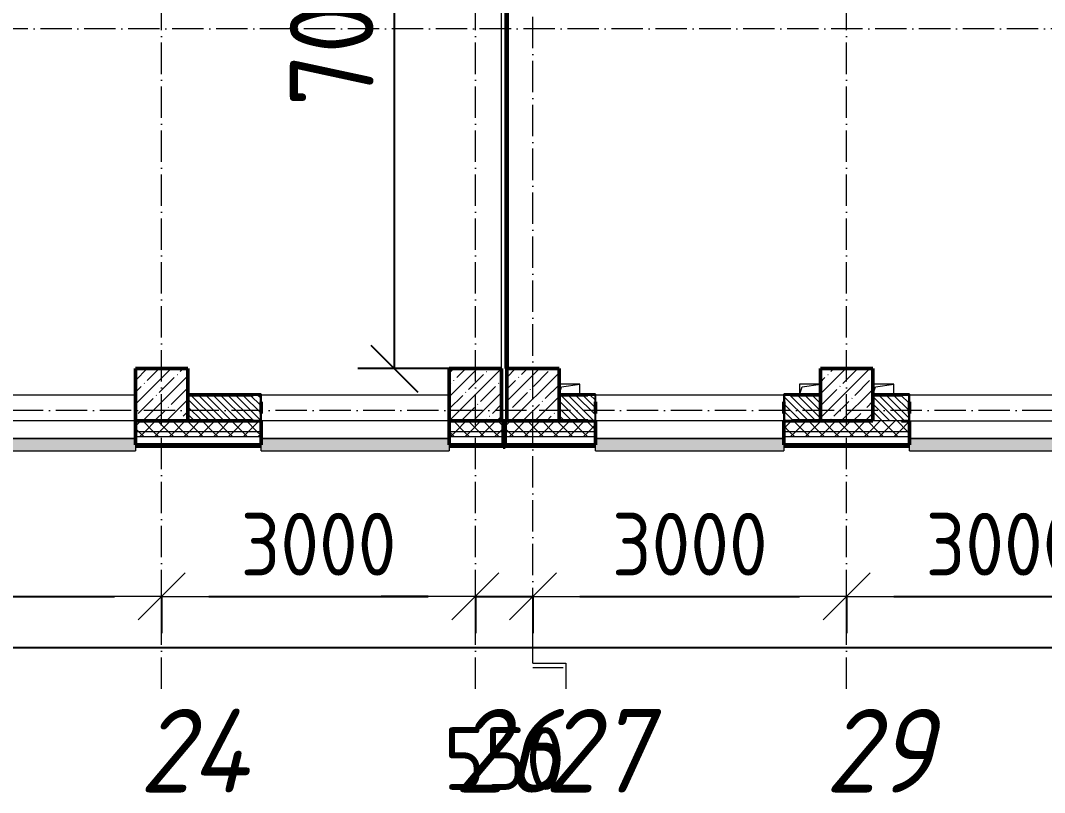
# Model space of a CAD drawing. Header units: millimetres. Extents: x 2294 to 908349, y -83289 to 219220.
# Drawn here: x 41263 to 51055, y 551 to 7936 of the extents above; entities that cross this region are included whole.
import ezdxf

# ---------------------------------------------------------------- set-up
doc = ezdxf.new("R2010")
doc.units = ezdxf.units.MM
doc.linetypes.add('50_200_ШТРИХ_1Т_ш5_п1_п1_', pattern=[700, 500, -100, 0, -100])
for name, color, linetype, lineweight in [('A-____-____-DIMS', 7, 'Continuous', 9), ('A-FLOR-____-OTLN', 7, 'Continuous', 9), ('A-GENM-____-MCUT', 7, 'Continuous', 25), ('A-GENM-____-OTLN', 7, 'Continuous', 9), ('A-GENM-____-OTLN-1', 7, 'Continuous', 25), ('A-GLAZ-____-OTLN', 7, 'Continuous', 9), ('A-WALL-____-MCUT-2', 7, 'Continuous', 50), ('A-WALL-____-MCUT-3', 7, 'Continuous', 9), ('A-WALL-____-OTLN', 7, 'Continuous', 9), ('A-WALL-____-PATT-1', 7, 'Continuous', 9), ('A-WALL-FNSH-MCUT-1', 7, 'Continuous', 9), ('S-COLS-____-MCUT', 7, 'Continuous', 50), ('S-COLS-____-OTLN', 7, 'Continuous', 9), ('S-GRID-____-IDEN', 7, 'Continuous', 9), ('S-GRID-____-OTLN', 7, 'Continuous', 9), ('S-GRID-____-OTLN-1', 7, '50_200_ШТРИХ_1Т_ш5_п1_п1_', 9)]:
    doc.layers.add(name, color=color, linetype=linetype, lineweight=lineweight)
doc.layers.add('A-GLAZ-____-OTLN-1', color=7, linetype='Continuous', lineweight=9, true_color=0xc0c0c0)
doc.styles.add('ISOCPEUR_I', font='isocpeui.ttf', dxfattribs={"width": 0.9, "height": 2.5})
doc.styles.add('СПДС', font='isocpeur.ttf', dxfattribs={"width": 0.9})
doc.dimstyles.new('Размера А3', dxfattribs={"dimtxt": 800, "dimasz": 450, "dimexe": 350, "dimexo": 100, "dimgap": 200, "dimtad": 1, "dimdec": 0, "dimrnd": 10, "dimzin": 0, "dimdsep": 46, "dimtxsty": 'СПДС', "dimblk": 'ARROWHEAD_6', "dimcen": 1, "dimclrd": 5, "dimclre": 5, "dimclrt": 5, "dimazin": 0, "dimtfac": 1, "dimtdec": 0, "dimtmove": 2, "dimatfit": 3, "dimfxl": 1, "dimtolj": 1, "dimtzin": 0, "dimarcsym": 0})
pattern_1 = [(45, (7562.79, 6025.28), (-70.71068, 70.71068), []), (135, (7562.79, 6025.28), (-70.71068, -70.71068), [])]
pattern_2 = [(135, (7562.787, 6025.276), (-35.35534, -35.35534), [])]
pattern_3 = [(45, (7562.79, 6025.28), (-85.53659, 85.53659), []), (45, (7619.81, 6025.28), (-85.53659, 85.53659), [])]

# ---------------------------------------------------------------- blocks, each defined once
blk = doc.blocks.new('BSC_Колонна _Прямоугольная - 500х500-V66-АР1_План отверстий 2 этажа в осях 1-64_А-ГГ')
at = {"layer": 'S-COLS-____-OTLN'}
h = blk.add_hatch(dxfattribs=at)
h.set_pattern_fill('FP_95', color=256, style=0, pattern_type=2)
h.set_pattern_definition([(45, (-41600, 1668.96), (-114.04925, 114.04925), []), (45, (-41485.95, 1668.96), (-114.04925, 114.04925), [201.613, -40.323, 3.353, -36.97])])
h.paths.add_polyline_path([(-250, -250), (250, -250), (250, 250), (-250, 250), (-250, -175.1)], flags=0)
at = {"layer": 'S-COLS-____-MCUT'}
for p, q in [((250, 250), (-250, 250)), ((-250, 250), (-250, -250)), ((250, -250), (250, 250)), ((-250, -250), (250, -250))]:
    blk.add_line(p, q, dxfattribs=at)
blk = doc.blocks.new('BSC_Колонна _Прямоугольная - 500х500-V67-АР1_План отверстий 2 этажа в осях 1-64_А-ГГ')
at = {"layer": 'S-COLS-____-OTLN'}
h = blk.add_hatch(dxfattribs=at)
h.set_pattern_fill('FP_96', color=256, style=0, pattern_type=2)
h.set_pattern_definition([(45, (-38050, 1668.96), (-114.04925, 114.04925), []), (45, (-37935.95, 1668.96), (-114.04925, 114.04925), [201.613, -40.323, 3.353, -36.97])])
h.paths.add_polyline_path([(-250, -250), (250, -250), (250, 250), (-250, 250)], flags=0)
at = {"layer": 'S-COLS-____-MCUT'}
for p, q in [((250, 250), (-250, 250)), ((-250, 250), (-250, -250)), ((250, -250), (250, 250)), ((-250, -250), (250, -250))]:
    blk.add_line(p, q, dxfattribs=at)
blk = doc.blocks.new('BSC_Колонна _Прямоугольная - 500х500-V87-АР1_План отверстий 2 этажа в осях 1-64_А-ГГ')
at = {"layer": 'S-COLS-____-OTLN'}
h = blk.add_hatch(dxfattribs=at)
h.set_pattern_fill('FP_116', color=256, style=0, pattern_type=2)
h.set_pattern_definition([(45, (-38600, 1668.96), (-114.04925, 114.04925), []), (45, (-38485.95, 1668.96), (-114.04925, 114.04925), [201.613, -40.323, 3.353, -36.97])])
h.paths.add_polyline_path([(-250, -250), (250, -250), (250, 250), (-250, 250)], flags=0)
at = {"layer": 'S-COLS-____-MCUT'}
for p, q in [((250, 250), (-250, 250)), ((-250, 250), (-250, -250)), ((250, -250), (250, 250)), ((-250, -250), (250, -250))]:
    blk.add_line(p, q, dxfattribs=at)
blk = doc.blocks.new('BSC_Колонна _Прямоугольная - 500х500-V94-АР1_План отверстий 2 этажа в осях 1-64_А-ГГ')
at = {"layer": 'S-COLS-____-OTLN'}
h = blk.add_hatch(dxfattribs=at)
h.set_pattern_fill('FP_123', color=256, style=0, pattern_type=2)
h.set_pattern_definition([(45, (-35050, 1668.96), (-114.04925, 114.04925), []), (45, (-34935.95, 1668.96), (-114.04925, 114.04925), [201.613, -40.323, 3.353, -36.97])])
h.paths.add_polyline_path([(-250, -250), (250, -250), (250, 250), (-250, 250)], flags=0)
at = {"layer": 'S-COLS-____-MCUT'}
for p, q in [((250, 250), (-250, 250)), ((-250, 250), (-250, -250)), ((250, -250), (250, 250)), ((-250, -250), (250, -250))]:
    blk.add_line(p, q, dxfattribs=at)
blk = doc.blocks.new('Фахверк_СКБ_Уголок - 250_2700-27497298-АР1_План отверстий 2 этажа в осях 1-64_А-ГГ')
at = {"layer": 'A-GENM-____-MCUT'}
for p, q in [((200, 181), (125, 181)), ((125, 181), (125, 106)), ((125, 106), (131, 106)), ((131, 106), (131, 175)), ((131, 175), (200, 175)), ((200, 175), (200, 181)), ((131, -6), (125, -6)), ((125, -6), (125, -81)), ((125, -81), (200, -81)), ((131, -75), (131, -6)), ((200, -75), (131, -75)), ((200, -81), (200, -75))]:
    blk.add_line(p, q, dxfattribs=at)
blk = doc.blocks.new('AR_Отверстие прямоугольное _в плите_ - AR_Отверстие прямоугольное _в плите_-30510712-АР1_План отверстий 2 этажа в осях 1-64_А-ГГ')
at = {"layer": 'A-GENM-____-OTLN'}
for p, q in [((100, 50), (-100, 50)), ((-100, -50), (-75, 25)), ((-75, 25), (100, 50)), ((100, -50), (100, 50))]:
    blk.add_line(p, q, dxfattribs=at)
blk = doc.blocks.new('AR_Отверстие прямоугольное _в плите_ - AR_Отверстие прямоугольное _в плите_-V161-АР1_План отверстий 2 этажа в осях 1-64_А-ГГ')
at = {"layer": 'A-GENM-____-OTLN'}
for p, q in [((100, 50), (-100, 50)), ((-100, 50), (-100, -50)), ((-100, -50), (-75, 25)), ((-75, 25), (100, 50))]:
    blk.add_line(p, q, dxfattribs=at)
blk = doc.blocks.new('Отлив_СКБ - Отлив витража_120_НВФ-V194-АР1_План отверстий 2 этажа в осях 1-64_А-ГГ')
at = {"layer": 'A-GLAZ-____-OTLN-1'}
for points in [[(1800, -2), (1800, 0), (0, 0), (0, -2), (1544.5, -2)], [(1544.5, -120), (1800, -120), (1800, -2), (0, -2), (0, -120)]]:
    blk.add_hatch(color=256, dxfattribs=at).paths.add_polyline_path(points, flags=0)
at = {"layer": 'A-GLAZ-____-OTLN'}
for p, q in [((0, 0), (1800, 0)), ((1800, -2), (0, -2)), ((0, -120), (0, -83)), ((1800, -83), (1800, -120)), ((0, -120), (1800, -120))]:
    blk.add_line(p, q, dxfattribs=at)
blk = doc.blocks.new('Отлив_СКБ - Отлив витража_120_НВФ-31885687-АР1_План отверстий 2 этажа в осях 1-64_А-ГГ')
at = {"layer": 'A-GLAZ-____-OTLN-1'}
for points in [[(0, -2), (1800, -2), (1800, 0), (0, 0)], [(1484.9, -120), (1800, -120), (1800, -2), (0, -2), (0, -120)]]:
    blk.add_hatch(color=256, dxfattribs=at).paths.add_polyline_path(points, flags=0)
at = {"layer": 'A-GLAZ-____-OTLN'}
for p, q in [((0, 0), (1800, 0)), ((1800, -2), (0, -2)), ((0, -120), (0, -83)), ((1800, -63), (1800, -120)), ((0, -120), (1800, -120))]:
    blk.add_line(p, q, dxfattribs=at)
blk = doc.blocks.new('Стены 7 - Стены 4-31196221-АР1_План отверстий 2 этажа в осях 1-64_А-ГГ')
at = {"layer": 'A-WALL-____-MCUT-2'}
for p, q in [((-1798.5, 41030.2), (-1798.5, 41010.2)), ((-1548.5, 41030.2), (-1798.5, 41030.2)), ((-1798.5, 41010.2), (-1548.5, 41010.2)), ((-1548.5, 41010.2), (-1548.5, 41030.2))]:
    blk.add_line(p, q, dxfattribs=at)
blk = doc.blocks.new('2floor')
at = {"layer": 'A-WALL-____-PATT-1'}
h = blk.add_hatch(dxfattribs=at)
h.set_pattern_fill('FP_6', color=256, style=0, pattern_type=2)
h.set_pattern_definition(pattern_2)
h.paths.add_polyline_path([(43487.8, 4106.3), (43556.8, 4106.3), (43556.8, 4175.3), (43562.8, 4175.3), (43562.8, 4287.3), (43556.8, 4287.3), (43556.8, 4356.3), (42862.8, 4356.3), (42862.8, 4106.3), (42898.4, 4106.3)], flags=0)
h = blk.add_hatch(dxfattribs=at)
h.set_pattern_fill('FP_6', color=256, style=0, pattern_type=2)
h.set_pattern_definition(pattern_2)
h.paths.add_polyline_path([(48637.8, 4106.3), (48912.8, 4106.3), (48912.8, 4356.3), (48568.8, 4356.3), (48568.8, 4287.3), (48562.8, 4287.3), (48562.8, 4175.3), (48568.8, 4175.3), (48568.8, 4106.3)], flags=0)
h.paths.add_polyline_path([(46687.8, 4106.3), (46756.8, 4106.3), (46756.8, 4175.3), (46762.8, 4175.3), (46762.8, 4287.3), (46756.8, 4287.3), (46756.8, 4356.3), (46412.8, 4356.3), (46412.8, 4106.3), (46433.3, 4106.3)], flags=0)
h = blk.add_hatch(dxfattribs=at)
h.set_pattern_fill('FP_6', color=256, style=0, pattern_type=2)
h.set_pattern_definition(pattern_2)
h.paths.add_polyline_path([(51912.8, 4106.3), (51912.8, 4356.3), (51568.8, 4356.3), (51568.8, 4287.3), (51562.8, 4287.3), (51562.8, 4175.3), (51568.8, 4175.3), (51568.8, 4106.3), (51735.7, 4106.3)], flags=0)
h.paths.add_polyline_path([(49756.8, 4106.3), (49756.8, 4175.3), (49762.8, 4175.3), (49762.8, 4287.3), (49756.8, 4287.3), (49756.8, 4356.3), (49412.8, 4356.3), (49412.8, 4106.3), (49687.8, 4106.3)], flags=0)
h = blk.add_hatch(dxfattribs=at)
h.set_pattern_fill('FP_1', color=256, style=0, pattern_type=2)
h.set_pattern_definition(pattern_1)
h.paths.add_polyline_path([(108812.8, 4006.3), (108812.8, 4106.3), (99787.8, 4106.3), (99787.8, 4100.3), (99712.8, 4100.3), (99712.8, 4006.3), (108312.8, 4006.3)], flags=0)
h.paths.add_polyline_path([(97912.8, 4006.3), (97912.8, 4100.3), (97837.8, 4100.3), (97837.8, 4106.3), (89962.8, 4106.3), (89962.8, 4006.3), (97689.8, 4006.3)], flags=0)
h.paths.add_polyline_path([(88462.8, 4006.3), (88962.8, 4006.3), (88962.8, 4106.3), (87837.8, 4106.3), (87837.8, 4100.3), (87762.8, 4100.3), (87762.8, 4006.3), (87837.8, 4006.3)], flags=0)
h.paths.add_polyline_path([(78562.8, 4006.3), (79962.8, 4006.3), (79962.8, 4106.3), (78637.8, 4106.3), (78637.8, 4100.3), (78562.8, 4100.3)], flags=0)
h.paths.add_polyline_path([(76412.8, 4006.3), (76762.8, 4006.3), (76762.8, 4100.3), (76687.8, 4100.3), (76687.8, 4106.3), (75637.8, 4106.3), (75637.8, 4100.3), (75562.8, 4100.3), (75562.8, 4006.3), (75912.8, 4006.3)], flags=0)
h.paths.add_polyline_path([(73762.5, 4006.3), (73762.5, 4100.3), (73687.8, 4100.3), (73687.8, 4106.3), (72637.8, 4106.3), (72637.8, 4100.3), (72562.8, 4100.3), (72562.8, 4006.3), (72945.3, 4006.3)], flags=0)
h.paths.add_polyline_path([(70762.8, 4006.3), (70762.8, 4100.3), (70687.8, 4100.3), (70687.8, 4106.3), (69637.8, 4106.3), (69637.8, 4100.3), (69562.8, 4100.3), (69562.8, 4006.3), (70294.1, 4006.3)], flags=0)
h.paths.add_polyline_path([(66912.8, 4006.3), (67762.8, 4006.3), (67762.8, 4100.3), (67687.8, 4100.3), (67687.8, 4106.3), (66637.8, 4106.3), (66637.8, 4100.3), (66562.8, 4100.3), (66562.8, 4006.3), (66759.2, 4006.3)], flags=0)
h.paths.add_polyline_path([(61456.8, 4006.3), (61762.8, 4006.3), (61762.8, 4100.3), (61687.8, 4100.3), (61687.8, 4106.3), (60637.8, 4106.3), (60637.8, 4100.3), (60562.8, 4100.3), (60562.8, 4006.3), (61412.8, 4006.3)], flags=0)
h.paths.add_polyline_path([(57562.8, 4006.3), (58762.8, 4006.3), (58762.8, 4100.3), (58687.8, 4100.3), (58687.8, 4106.3), (57637.8, 4106.3), (57637.8, 4100.3), (57562.8, 4100.3)], flags=0)
h.paths.add_polyline_path([(55270.6, 4006.3), (55762.8, 4006.3), (55762.8, 4100.3), (55687.8, 4100.3), (55687.8, 4106.3), (54637.8, 4106.3), (54637.8, 4100.3), (54562.8, 4100.3), (54562.8, 4006.3), (54637.8, 4006.3)], flags=0)
h.paths.add_polyline_path([(52619.4, 4006.3), (52762.8, 4006.3), (52762.8, 4100.3), (52687.8, 4100.3), (52687.8, 4106.3), (51637.8, 4106.3), (51637.8, 4100.3), (51562.8, 4100.3), (51562.8, 4006.3), (52412.8, 4006.3)], flags=0)
h.paths.add_polyline_path([(49762.8, 4006.3), (49762.8, 4100.3), (49687.8, 4100.3), (49687.8, 4106.3), (48637.8, 4106.3), (48637.8, 4100.3), (48562.8, 4100.3), (48562.8, 4006.3), (49687.8, 4006.3)], flags=0)
h.paths.add_polyline_path([(46762.8, 4006.3), (46762.8, 4100.3), (46687.8, 4101), (46687.8, 4106.3), (45362.8, 4106.3), (45362.8, 4006.3), (46756.8, 4006.3)], flags=0)
h.paths.add_polyline_path([(42362.8, 4006.3), (43562.8, 4006.3), (43562.8, 4100.3), (43487.8, 4100.3), (43487.8, 4106.3), (42362.8, 4106.3)], flags=0)
h.paths.add_polyline_path([(40556.8, 4006.3), (40562.8, 4006.3), (40562.8, 4100.3), (40487.8, 4100.3), (40487.8, 4106.3), (39437.8, 4106.3), (39437.8, 4100.3), (39362.8, 4100.3), (39363.5, 4006.3), (40487.8, 4006.3)], flags=0)
h.paths.add_polyline_path([(37487.8, 4006.3), (37562.8, 4006.3), (37562.8, 4100.3), (37487.8, 4100.3), (37487.8, 4106.3), (36362.8, 4106.3), (36362.8, 4006.3), (36862.8, 4006.3)], flags=0)
h.paths.add_polyline_path([(33862.8, 4006.3), (34562.8, 4006.3), (34562.8, 4100.3), (34487.8, 4100.3), (34487.8, 4106.3), (33362.8, 4106.3), (33362.8, 4006.3)], flags=0)
h.paths.add_polyline_path([(31562.8, 4006.3), (31562.8, 4100.3), (31487.8, 4100.3), (31487.8, 4106.3), (30437.8, 4106.3), (30437.8, 4100.3), (30362.8, 4100.3), (30362.8, 4006.3), (30526.1, 4006.3)], flags=0)
h.paths.add_polyline_path([(28487.8, 4006.3), (28562.8, 4006.3), (28562.8, 4100.3), (28487.8, 4100.3), (28487.8, 4106.3), (27362.8, 4106.3), (27362.8, 4006.3), (27874.9, 4006.3)], flags=0)
h.paths.add_polyline_path([(24362.8, 4006.3), (25562.8, 4006.3), (25562.8, 4100.3), (25487.8, 4100.3), (25487.8, 4106.3), (24362.8, 4106.3)], flags=0)
h.paths.add_polyline_path([(22562.8, 4006.3), (22562.8, 4100.3), (22487.8, 4100.3), (22487.8, 4106.3), (21437.8, 4106.3), (21437.8, 4100.3), (21362.8, 4100.3), (21362.8, 4006.3), (22462.8, 4006.3)], flags=0)
h.paths.add_polyline_path([(20362.8, 4006.3), (20362.8, 4100.3), (20287.8, 4100.3), (20287.8, 4106.3), (15037.8, 4106.3), (15037.8, 4100.3), (14962.8, 4100.3), (14962.8, 4006.3), (19921.3, 4006.3)], flags=0)
h.paths.add_polyline_path([(12862.8, 4006.3), (13962.8, 4006.3), (13962.8, 4100.3), (13887.8, 4100.3), (13887.8, 4106.3), (5112.8, 4106.3), (5112.8, 4006.3), (12851.5, 4006.3)], flags=0)
h = blk.add_hatch(dxfattribs=at)
h.set_pattern_fill('FP_1', color=256, style=0, pattern_type=2)
h.set_pattern_definition(pattern_1)
h.paths.add_polyline_path([(108812.8, 3956.3), (108912.8, 3956.3), (108912.8, 4006.3), (99712.8, 4006.3), (99712.8, 3956.3), (108294.6, 3956.3)], flags=0)
h.paths.add_polyline_path([(96806, 3956.3), (97912.8, 3956.3), (97912.8, 4006.3), (89962.8, 4006.3), (89962.8, 3956.3), (95922.3, 3956.3)], flags=0)
h.paths.add_polyline_path([(87762.8, 3956.3), (88962.8, 3956.3), (88962.8, 4006.3), (87762.8, 4006.3)], flags=0)
h.paths.add_polyline_path([(79962.8, 3956.3), (79962.8, 4006.3), (78562.8, 4006.3), (78562.8, 3956.3), (79131.4, 3956.3)], flags=0)
h.paths.add_polyline_path([(76762.8, 3956.3), (76762.8, 4006.3), (75562.8, 4006.3), (75562.8, 3956.3), (76480.2, 3956.3)], flags=0)
h.paths.add_polyline_path([(72945.3, 3956.3), (73762.5, 3956.3), (73762.5, 4006.3), (72562.8, 4006.3), (72562.8, 3956.3)], flags=0)
h.paths.add_polyline_path([(70762.8, 3956.3), (70762.8, 4006.3), (69562.8, 4006.3), (69562.8, 3956.3), (70294.1, 3956.3)], flags=0)
h.paths.add_polyline_path([(67642.9, 3956.3), (67762.8, 3956.3), (67762.8, 4006.3), (66562.8, 4006.3), (66562.8, 3956.3), (66759.2, 3956.3)], flags=0)
h.paths.add_polyline_path([(61762.8, 3956.3), (61762.8, 4006.3), (60562.8, 4006.3), (60562.8, 3956.3), (61456.8, 3956.3)], flags=0)
h.paths.add_polyline_path([(58762.8, 3956.3), (58762.8, 4006.3), (57562.8, 4006.3), (57562.8, 3956.3), (57921.8, 3956.3)], flags=0)
h.paths.add_polyline_path([(54562.8, 3956.3), (55762.8, 3956.3), (55762.8, 4006.3), (54562.8, 4006.3)], flags=0)
h.paths.add_polyline_path([(52619.4, 3956.3), (52762.8, 3956.3), (52762.8, 4006.3), (51562.8, 4006.3), (51562.8, 3956.3), (51735.7, 3956.3)], flags=0)
h.paths.add_polyline_path([(49762.8, 3956.3), (49762.8, 4006.3), (48562.8, 4006.3), (48562.8, 3956.3), (49084.5, 3956.3)], flags=0)
h.paths.add_polyline_path([(46433.3, 3956.3), (46762.8, 3956.3), (46762.8, 4006.3), (45362.8, 4006.3), (45362.8, 3956.3), (45549.6, 3956.3)], flags=0)
h.paths.add_polyline_path([(43562.8, 3956.3), (43562.8, 4006.3), (42362.8, 4006.3), (42362.8, 3956.3), (42898.4, 3956.3)], flags=0)
h.paths.add_polyline_path([(40562.8, 3956.3), (40562.8, 4006.3), (39362.8, 4006.3), (39363.5, 3956.3)], flags=0)
h.paths.add_polyline_path([(37562.8, 3956.3), (37562.8, 4006.3), (36362.8, 4006.3), (36362.8, 3956.3)], flags=0)
h.paths.add_polyline_path([(33362.8, 3956.3), (34562.8, 3956.3), (34562.8, 4006.3), (33362.8, 4006.3)], flags=0)
h.paths.add_polyline_path([(31562.8, 3956.3), (31562.8, 4006.3), (30362.8, 4006.3), (30362.8, 3956.3), (30526.1, 3956.3)], flags=0)
h.paths.add_polyline_path([(28562.8, 3956.3), (28562.8, 4006.3), (27362.8, 4006.3), (27362.8, 3956.3), (27874.9, 3956.3)], flags=0)
h.paths.add_polyline_path([(25562.8, 3956.3), (25562.8, 4006.3), (24362.8, 4006.3), (24362.8, 3956.3), (25223.7, 3956.3)], flags=0)
h.paths.add_polyline_path([(22562.8, 3956.3), (22562.8, 4006.3), (21362.8, 4006.3), (21362.8, 3956.3), (21688.8, 3956.3)], flags=0)
h.paths.add_polyline_path([(20362.8, 3956.3), (20362.8, 4006.3), (14962.8, 4006.3), (14962.8, 3956.3), (19921.3, 3956.3)], flags=0)
h.paths.add_polyline_path([(13962.8, 3956.3), (13962.8, 4006.3), (5012.8, 4006.3), (5012.8, 3956.3), (12851.5, 3956.3)], flags=0)
h = blk.add_hatch(dxfattribs=at)
h.set_pattern_fill('FP_3', color=256, style=0, pattern_type=2)
h.set_pattern_definition(pattern_3)
h.paths.add_polyline_path([(45363.8, 3856.3), (45877.8, 3856.3), (45877.8, 3876.3), (45363.8, 3876.3)], flags=0)
h.paths.add_polyline_path([(42898.4, 3856.3), (43562.8, 3856.3), (43562.8, 3876.3), (42362.8, 3876.3), (42362.8, 3856.3)], flags=0)
h.paths.add_polyline_path([(40562.8, 3856.3), (40562.8, 3876.3), (39363.8, 3876.3), (39363.8, 3856.3)], flags=0)
h.paths.add_polyline_path([(37562.8, 3856.3), (37562.8, 3876.3), (36362.8, 3876.3), (36362.8, 3856.3)], flags=0)
h.paths.add_polyline_path([(34061.1, 3856.3), (34562.8, 3856.3), (34562.8, 3876.3), (33363.8, 3876.3), (33363.8, 3856.3)], flags=0)
h.paths.add_polyline_path([(31562.8, 3856.3), (31562.8, 3876.3), (30362.8, 3876.3), (30362.8, 3856.3), (30526.1, 3856.3)], flags=0)
h.paths.add_polyline_path([(27874.9, 3856.3), (28562.8, 3856.3), (28562.8, 3876.3), (27362.8, 3876.3), (27362.8, 3856.3)], flags=0)
h.paths.add_polyline_path([(25223.7, 3856.3), (25562.8, 3856.3), (25562.8, 3876.3), (24362.8, 3876.3), (24362.8, 3856.3)], flags=0)
h.paths.add_polyline_path([(21688.8, 3856.3), (22562.8, 3856.3), (22562.8, 3876.3), (21362.8, 3876.3), (21362.8, 3856.3)], flags=0)
h.paths.add_polyline_path([(19921.3, 3856.3), (20362.8, 3856.3), (20362.8, 3876.3), (14962.8, 3876.3), (14962.8, 3856.3), (18153.9, 3856.3)], flags=0)
h.paths.add_polyline_path([(12851.5, 3856.3), (13962.8, 3856.3), (13962.8, 3876.3), (4882.8, 3876.3), (4882.8, 3856.3), (11084, 3856.3)], flags=0)
h = blk.add_hatch(dxfattribs=at)
h.set_pattern_fill('FP_3', color=256, style=0, pattern_type=2)
h.set_pattern_definition(pattern_3)
h.paths.add_polyline_path([(79131.4, 3856.3), (79427.8, 3856.3), (79427.8, 3876.3), (78563.8, 3876.3), (78563.8, 3856.3)], flags=0)
h.paths.add_polyline_path([(76480.2, 3856.3), (76762.8, 3856.3), (76762.8, 3876.3), (75562.8, 3876.3), (75562.8, 3856.3), (75596.5, 3856.3)], flags=0)
h.paths.add_polyline_path([(73762.5, 3856.3), (73762.5, 3876.3), (72562.8, 3876.3), (72562.8, 3856.3), (72945.3, 3856.3)], flags=0)
h.paths.add_polyline_path([(69563.8, 3856.3), (70762.8, 3856.3), (70762.8, 3876.3), (69563.8, 3876.3)], flags=0)
h.paths.add_polyline_path([(67642.9, 3856.3), (67762.8, 3856.3), (67762.8, 3876.3), (66562.8, 3876.3), (66562.8, 3856.3), (66759.2, 3856.3)], flags=0)
h.paths.add_polyline_path([(60573, 3856.3), (61762.8, 3856.3), (61762.8, 3876.3), (60562.8, 3876.3), (60562.8, 3856.3)], flags=0)
h.paths.add_polyline_path([(58762.8, 3856.3), (58762.8, 3876.3), (57562.8, 3876.3), (57562.8, 3856.3), (57921.8, 3856.3)], flags=0)
h.paths.add_polyline_path([(55270.6, 3856.3), (55762.8, 3856.3), (55762.8, 3876.3), (54562.8, 3876.3), (54562.8, 3856.3)], flags=0)
h.paths.add_polyline_path([(52619.4, 3856.3), (52762.8, 3856.3), (52762.8, 3876.3), (51562.8, 3876.3), (51562.8, 3856.3), (51735.7, 3856.3)], flags=0)
h.paths.add_polyline_path([(49084.5, 3856.3), (49762.8, 3856.3), (49762.8, 3876.3), (48562.8, 3876.3), (48562.8, 3856.3)], flags=0)
h.paths.add_polyline_path([(46433.3, 3856.3), (46762.8, 3856.3), (46762.8, 3876.3), (45897.8, 3876.3), (45897.8, 3856.3)], flags=0)
at = {"layer": 'A-FLOR-____-OTLN'}
for p, q in [((45912.8, 11356.3), (45912.8, 4606.3)), ((45862.8, 4606.3), (45862.8, 11206.3))]:
    blk.add_line(p, q, dxfattribs=at)
at = {"layer": 'A-WALL-____-MCUT-2'}
for p, q in [((43487.8, 4356.3), (42862.8, 4356.3)), ((46687.8, 4356.3), (46412.8, 4356.3)), ((48912.8, 4356.3), (48637.8, 4356.3)), ((49687.8, 4356.3), (49412.8, 4356.3)), ((43562.8, 4175.3), (43562.8, 4287.3)), ((46762.8, 4175.3), (46762.8, 4287.3)), ((48562.8, 4287.3), (48562.8, 4175.3)), ((49762.8, 4175.3), (49762.8, 4287.3)), ((42362.8, 4106.3), (42362.8, 3876.3)), ((43487.8, 4106.3), (42862.8, 4106.3)), ((43562.8, 3876.3), (43562.8, 4100.3)), ((45362.8, 4106.3), (45362.8, 3876.3)), ((45912.8, 4106.3), (45862.8, 4106.3)), ((46687.8, 4106.3), (46412.8, 4106.3)), ((46762.8, 3876.3), (46762.8, 4100.3)), ((48562.8, 4100.3), (48562.8, 3876.3)), ((48912.8, 4106.3), (48637.8, 4106.3)), ((49762.8, 3876.3), (49762.8, 4100.3)), ((42362.8, 3876.3), (43562.8, 3876.3)), ((45362.8, 3876.3), (46762.8, 3876.3)), ((48562.8, 3876.3), (49762.8, 3876.3))]:
    blk.add_line(p, q, dxfattribs=at)
at = {"layer": 'A-WALL-____-MCUT-3'}
for p, q in [((49687.8, 4106.3), (49412.8, 4106.3)), ((42362.8, 4006.3), (43562.8, 4006.3)), ((42362.8, 3956.3), (43562.8, 3956.3)), ((45362.8, 4006.3), (46762.8, 4006.3)), ((45362.8, 3956.3), (46762.8, 3956.3)), ((48562.8, 4006.3), (49762.8, 4006.3)), ((48562.8, 3956.3), (49762.8, 3956.3))]:
    blk.add_line(p, q, dxfattribs=at)
at = {"layer": 'A-WALL-____-OTLN'}
for p, q in [((40562.8, 4356.3), (42362.8, 4356.3)), ((43562.8, 4356.3), (45362.8, 4356.3)), ((46762.8, 4356.3), (48562.8, 4356.3)), ((49762.8, 4356.3), (51562.8, 4356.3)), ((42362.8, 4106.3), (40562.8, 4106.3)), ((45362.8, 4106.3), (43562.8, 4106.3)), ((48562.8, 4106.3), (46762.8, 4106.3)), ((49762.8, 4106.3), (51562.8, 4106.3))]:
    blk.add_line(p, q, dxfattribs=at)
at = {"layer": 'A-WALL-FNSH-MCUT-1'}
for p, q in [((42362.8, 3876.3), (42362.8, 3856.3)), ((42362.8, 3856.3), (43562.8, 3856.3)), ((43562.8, 3856.3), (43562.8, 3876.3)), ((45363.8, 3876.3), (45363.8, 3856.3)), ((45363.8, 3856.3), (45877.8, 3856.3)), ((45877.8, 3856.3), (45877.8, 3876.3)), ((45897.8, 3876.3), (45897.8, 3856.3)), ((45897.8, 3856.3), (46762.8, 3856.3)), ((46762.8, 3856.3), (46762.8, 3876.3)), ((46762.8, 3876.3), (46762.8, 3876.3)), ((48562.8, 3876.3), (48562.8, 3856.3)), ((48562.8, 3856.3), (49762.8, 3856.3)), ((49762.8, 3856.3), (49762.8, 3876.3))]:
    blk.add_line(p, q, dxfattribs=at)
at = {"layer": 'A-GENM-____-OTLN'}
for name, p in [('AR_Отверстие прямоугольное _в плите_ - AR_Отверстие прямоугольное _в плите_-30510712-АР1_План отверстий 2 этажа в осях 1-64_А-ГГ', (46512.8, 4406.3)), ('AR_Отверстие прямоугольное _в плите_ - AR_Отверстие прямоугольное _в плите_-V161-АР1_План отверстий 2 этажа в осях 1-64_А-ГГ', (48812.8, 4406.3)), ('AR_Отверстие прямоугольное _в плите_ - AR_Отверстие прямоугольное _в плите_-30510712-АР1_План отверстий 2 этажа в осях 1-64_А-ГГ', (49512.8, 4406.3))]:
    blk.add_blockref(name, p, dxfattribs=at)
at = {"layer": 'A-GENM-____-OTLN-1', "rotation": 180}
for p in [(43687.8, 4281.3), (46887.8, 4281.3), (49887.8, 4281.3)]:
    blk.add_blockref('Фахверк_СКБ_Уголок - 250_2700-27497298-АР1_План отверстий 2 этажа в осях 1-64_А-ГГ', p, dxfattribs=at)
at = {"layer": 'A-GENM-____-OTLN-1'}
blk.add_blockref('Фахверк_СКБ_Уголок - 250_2700-27497298-АР1_План отверстий 2 этажа в осях 1-64_А-ГГ', (48437.8, 4181.3), dxfattribs=at)
at = {"layer": 'A-GLAZ-____-OTLN'}
for name, p in [('Отлив_СКБ - Отлив витража_120_НВФ-V194-АР1_План отверстий 2 этажа в осях 1-64_А-ГГ', (40562.8, 3939.3)), ('Отлив_СКБ - Отлив витража_120_НВФ-31885687-АР1_План отверстий 2 этажа в осях 1-64_А-ГГ', (43562.8, 3939.3)), ('Отлив_СКБ - Отлив витража_120_НВФ-V194-АР1_План отверстий 2 этажа в осях 1-64_А-ГГ', (46762.8, 3939.3)), ('Отлив_СКБ - Отлив витража_120_НВФ-V194-АР1_План отверстий 2 этажа в осях 1-64_А-ГГ', (49762.8, 3939.3))]:
    blk.add_blockref(name, p, dxfattribs=at)
at = {"layer": 'A-WALL-____-OTLN', "rotation": 89.9999999999999}
blk.add_blockref('Стены 7 - Стены 4-31196221-АР1_План отверстий 2 этажа в осях 1-64_А-ГГ', (86908, 5654.8), dxfattribs=at)
at = {"layer": 'S-COLS-____-OTLN'}
for name, p in [('BSC_Колонна _Прямоугольная - 500х500-V94-АР1_План отверстий 2 этажа в осях 1-64_А-ГГ', (42612.8, 4356.3)), ('BSC_Колонна _Прямоугольная - 500х500-V67-АР1_План отверстий 2 этажа в осях 1-64_А-ГГ', (45612.8, 4356.3)), ('BSC_Колонна _Прямоугольная - 500х500-V87-АР1_План отверстий 2 этажа в осях 1-64_А-ГГ', (46162.8, 4356.3)), ('BSC_Колонна _Прямоугольная - 500х500-V66-АР1_План отверстий 2 этажа в осях 1-64_А-ГГ', (49162.8, 4356.3))]:
    blk.add_blockref(name, p, dxfattribs=at)
blk = doc.blocks.new('ARROWHEAD_6')
at = {"color": 0, "linetype": 'Continuous'}
for p, q in [((-0.5, -0.5), (0.5, 0.5)), ((0, 0), (-1, 0))]:
    blk.add_line(p, q, dxfattribs=at)
blk = doc.blocks.new('*D2425')
at = {"color": 5, "lineweight": -2, "transparency": 16777216}
for p, q in [((45812.8, 11606.3), (44488.1, 11606.3)), ((44838.1, 5056.3), (44838.1, 11156.3)), ((45812.8, 4606.3), (44488.1, 4606.3))]:
    blk.add_line(p, q, dxfattribs=at)
at = {"layer": 'Defpoints', "color": 0, "transparency": 16777216}
for p in [(44838.1, 11606.3), (45912.8, 11606.3), (45912.8, 4606.3)]:
    blk.add_point(p, dxfattribs=at)
at = {"color": 5, "lineweight": -2, "transparency": 16777216, "xscale": 450, "yscale": 450, "zscale": 450}
for p, rotation in [((44838.1, 11606.3), 90), ((44838.1, 4606.3), 270)]:
    blk.add_blockref('ARROWHEAD_6', p, dxfattribs=dict(at, rotation=rotation))
at = {"color": 5, "transparency": 16777216, "insert": (44238.1, 8106.3), "char_height": 800, "attachment_point": 5, "rotation": 90, "style": 'СПДС'}
blk.add_mtext('\\A1;7000', dxfattribs=at)
blk = doc.blocks.new('*D2721')
at = {"layer": 'A-____-____-DIMS', "color": 0, "lineweight": -2, "transparency": 16777216}
for p, q in [((194633.5, 2432.8), (194633.5, 2076.8)), ((195083.5, 2426.8), (200183.5, 2426.8)), ((200633.5, 2432.8), (200633.5, 2076.8))]:
    blk.add_line(p, q, dxfattribs=at)
at = {"layer": 'Defpoints', "color": 0, "transparency": 16777216}
for p in [(194633.5, 2532.8), (200633.5, 2532.8), (200633.5, 2426.8)]:
    blk.add_point(p, dxfattribs=at)
at = {"layer": 'A-____-____-DIMS', "color": 0, "lineweight": -2, "transparency": 16777216, "xscale": 450, "yscale": 450, "zscale": 450, "rotation": 180}
blk.add_blockref('ARROWHEAD_6', (194633.5, 2426.8), dxfattribs=at)
at = {"layer": 'A-____-____-DIMS', "color": 0, "lineweight": -2, "transparency": 16777216, "xscale": 450, "yscale": 450, "zscale": 450}
blk.add_blockref('ARROWHEAD_6', (200633.5, 2426.8), dxfattribs=at)
at = {"layer": 'A-____-____-DIMS', "color": 0, "transparency": 16777216, "insert": (197633.5, 2926.8), "char_height": 600, "attachment_point": 5, "style": 'СПДС'}
blk.add_mtext('\\A1;6000', dxfattribs=at)
blk = doc.blocks.new('*D2722')
at = {"layer": 'A-____-____-DIMS', "color": 0, "lineweight": -2, "transparency": 16777216}
for p, q in [((200633.5, 2432.8), (200633.5, 2076.8)), ((201083.5, 2426.8), (203183.5, 2426.8)), ((203633.5, 2432.8), (203633.5, 2076.8))]:
    blk.add_line(p, q, dxfattribs=at)
at = {"layer": 'Defpoints', "color": 0, "transparency": 16777216}
for p in [(200633.5, 2532.8), (203633.5, 2532.8), (203633.5, 2426.8)]:
    blk.add_point(p, dxfattribs=at)
at = {"layer": 'A-____-____-DIMS', "color": 0, "lineweight": -2, "transparency": 16777216, "xscale": 450, "yscale": 450, "zscale": 450, "rotation": 180}
blk.add_blockref('ARROWHEAD_6', (200633.5, 2426.8), dxfattribs=at)
at = {"layer": 'A-____-____-DIMS', "color": 0, "lineweight": -2, "transparency": 16777216, "xscale": 450, "yscale": 450, "zscale": 450}
blk.add_blockref('ARROWHEAD_6', (203633.5, 2426.8), dxfattribs=at)
at = {"layer": 'A-____-____-DIMS', "color": 0, "transparency": 16777216, "insert": (202133.5, 2926.8), "char_height": 600, "attachment_point": 5, "style": 'СПДС'}
blk.add_mtext('\\A1;3000', dxfattribs=at)
blk = doc.blocks.new('*D2723')
at = {"layer": 'A-____-____-DIMS', "color": 0, "lineweight": -2, "transparency": 16777216}
for p, q in [((203183.5, 2426.8), (202733.5, 2426.8)), ((203633.5, 2432.8), (203633.5, 2076.8)), ((203633.5, 2426.8), (204183.5, 2426.8)), ((204183.5, 2432.8), (204183.5, 2076.8)), ((204633.5, 2426.8), (205083.5, 2426.8))]:
    blk.add_line(p, q, dxfattribs=at)
at = {"layer": 'Defpoints', "color": 0, "transparency": 16777216}
for p in [(203633.5, 2532.8), (204183.5, 2532.8), (204183.5, 2426.8)]:
    blk.add_point(p, dxfattribs=at)
at = {"layer": 'A-____-____-DIMS', "color": 0, "lineweight": -2, "transparency": 16777216, "xscale": 450, "yscale": 450, "zscale": 450}
blk.add_blockref('ARROWHEAD_6', (203633.5, 2426.8), dxfattribs=at)
at = {"layer": 'A-____-____-DIMS', "color": 0, "lineweight": -2, "transparency": 16777216, "xscale": 450, "yscale": 450, "zscale": 450, "rotation": 180}
blk.add_blockref('ARROWHEAD_6', (204183.5, 2426.8), dxfattribs=at)
at = {"layer": 'A-____-____-DIMS', "color": 0, "transparency": 16777216, "insert": (203908.5, 876.8), "char_height": 600, "attachment_point": 5, "style": 'СПДС'}
blk.add_mtext('\\A1;550', dxfattribs=at)
blk = doc.blocks.new('*D2724')
at = {"layer": 'A-____-____-DIMS', "color": 0, "lineweight": -2, "transparency": 16777216}
for p, q in [((204183.5, 2432.8), (204183.5, 2076.8)), ((204633.5, 2426.8), (206733.5, 2426.8)), ((207183.5, 2432.8), (207183.5, 2076.8))]:
    blk.add_line(p, q, dxfattribs=at)
at = {"layer": 'Defpoints', "color": 0, "transparency": 16777216}
for p in [(204183.5, 2532.8), (207183.5, 2532.8), (207183.5, 2426.8)]:
    blk.add_point(p, dxfattribs=at)
at = {"layer": 'A-____-____-DIMS', "color": 0, "lineweight": -2, "transparency": 16777216, "xscale": 450, "yscale": 450, "zscale": 450, "rotation": 180}
blk.add_blockref('ARROWHEAD_6', (204183.5, 2426.8), dxfattribs=at)
at = {"layer": 'A-____-____-DIMS', "color": 0, "lineweight": -2, "transparency": 16777216, "xscale": 450, "yscale": 450, "zscale": 450}
blk.add_blockref('ARROWHEAD_6', (207183.5, 2426.8), dxfattribs=at)
at = {"layer": 'A-____-____-DIMS', "color": 0, "transparency": 16777216, "insert": (205683.5, 2926.8), "char_height": 600, "attachment_point": 5, "style": 'СПДС'}
blk.add_mtext('\\A1;3000', dxfattribs=at)
blk = doc.blocks.new('*D2725')
at = {"layer": 'A-____-____-DIMS', "color": 0, "lineweight": -2, "transparency": 16777216}
for p, q in [((207183.5, 2432.8), (207183.5, 2076.8)), ((207633.5, 2426.8), (209733.5, 2426.8)), ((210183.5, 2432.8), (210183.5, 2076.8))]:
    blk.add_line(p, q, dxfattribs=at)
at = {"layer": 'Defpoints', "color": 0, "transparency": 16777216}
for p in [(207183.5, 2532.8), (210183.5, 2532.8), (210183.5, 2426.8)]:
    blk.add_point(p, dxfattribs=at)
at = {"layer": 'A-____-____-DIMS', "color": 0, "lineweight": -2, "transparency": 16777216, "xscale": 450, "yscale": 450, "zscale": 450, "rotation": 180}
blk.add_blockref('ARROWHEAD_6', (207183.5, 2426.8), dxfattribs=at)
at = {"layer": 'A-____-____-DIMS', "color": 0, "lineweight": -2, "transparency": 16777216, "xscale": 450, "yscale": 450, "zscale": 450}
blk.add_blockref('ARROWHEAD_6', (210183.5, 2426.8), dxfattribs=at)
at = {"layer": 'A-____-____-DIMS', "color": 0, "transparency": 16777216, "insert": (208683.5, 2926.8), "char_height": 600, "attachment_point": 5, "style": 'СПДС'}
blk.add_mtext('\\A1;3000', dxfattribs=at)
blk = doc.blocks.new('*D2741')
at = {"layer": 'A-____-____-DIMS', "color": 0, "lineweight": -2, "transparency": 16777216}
for p, q in [((163233.5, 1944.6), (163233.5, 1588.5)), ((163683.5, 1938.5), (266283.5, 1938.5)), ((266733.5, 1944.6), (266733.5, 1588.5))]:
    blk.add_line(p, q, dxfattribs=at)
at = {"layer": 'Defpoints', "color": 0, "transparency": 16777216}
for p in [(163233.5, 2044.6), (266733.5, 2044.6), (266733.5, 1938.5)]:
    blk.add_point(p, dxfattribs=at)
at = {"layer": 'A-____-____-DIMS', "color": 0, "lineweight": -2, "transparency": 16777216, "xscale": 450, "yscale": 450, "zscale": 450, "rotation": 180}
blk.add_blockref('ARROWHEAD_6', (163233.5, 1938.5), dxfattribs=at)
at = {"layer": 'A-____-____-DIMS', "color": 0, "lineweight": -2, "transparency": 16777216, "xscale": 450, "yscale": 450, "zscale": 450}
blk.add_blockref('ARROWHEAD_6', (266733.5, 1938.5), dxfattribs=at)
at = {"layer": 'A-____-____-DIMS', "color": 0, "transparency": 16777216, "insert": (214983.5, 2438.5), "char_height": 600, "attachment_point": 5, "style": 'СПДС'}
blk.add_mtext('\\A1;103500', dxfattribs=at)
blk = doc.blocks.new('3osi')
at = {"layer": 'S-GRID-____-OTLN'}
for p, q in [((204183.5, 1789.1), (204499.7, 1789.1)), ((204499.7, 1789.1), (204499.7, 1542.7)), ((204183.5, 1746.7), (204474.1, 1746.7))]:
    blk.add_line(p, q, dxfattribs=at)
at = {"layer": 'S-GRID-____-OTLN-1', "color": 251, "ltscale": 0.6, "true_color": 0x636466}
for p, q in [((200633.5, 1542.7), (200633.5, 16175.8)), ((203633.5, 1542.7), (203633.5, 16175.8)), ((204183.5, 1789.1), (204183.5, 16175.8)), ((207183.5, 1542.7), (207183.5, 16175.8)), ((269510, 7856.3), (160914.7, 7856.3)), ((269657.9, 4206.3), (160914.7, 4206.3))]:
    blk.add_line(p, q, dxfattribs=at)
at = {"layer": 'S-GRID-____-IDEN', "char_height": 800, "attachment_point": 1, "style": 'ISOCPEUR_I'}
for s, insert, width in [('24', (200419.6, 1351.4), 425.696), ('26', (203428.6, 1351.4), 404.05), ('27', (204294.7, 1351.4), 404.05), ('29', (206978.6, 1351.4), 404.05)]:
    blk.add_mtext(s, dxfattribs=dict(at, insert=insert, width=width))
at = {"layer": 'A-____-____-DIMS'}
for base, p1, p2, picture, middle in [((200633.5, 2426.8), (194633.5, 2532.8), (200633.5, 2532.8), '*D2721', (197633.5, 2926.8)), ((203633.5, 2426.8), (200633.5, 2532.8), (203633.5, 2532.8), '*D2722', (202133.5, 2926.8)), ((207183.5, 2426.8), (204183.5, 2532.8), (207183.5, 2532.8), '*D2724', (205683.5, 2926.8)), ((210183.5, 2426.8), (207183.5, 2532.8), (210183.5, 2532.8), '*D2725', (208683.5, 2926.8)), ((266733.5, 1938.5), (163233.5, 2044.6), (266733.5, 2044.6), '*D2741', (214983.5, 2438.5)), ((204183.5, 2426.8), (203633.5, 2532.8), (204183.5, 2532.8), '*D2723', (203908.5, 876.8))]:
    dim = blk.add_linear_dim(base=base, p1=p1, p2=p2, dimstyle='Размера А3', override={"dimtxt": 600, "dimclrd": 0, "dimclre": 0, "dimclrt": 0}, dxfattribs=at)
    dim.commit()
    dim.dimension.update_dxf_attribs({"geometry": picture, "text_midpoint": middle})

msp = doc.modelspace()

# ---------------------------------------------------------------- linework, layer by layer
at = {"color": 1, "lineweight": 60}
msp.add_lwpolyline([(45912.8, 4606.3), (45912.8, 11606.3)], dxfattribs=at)

# ---------------------------------------------------------------- block references
for name, p in [('3osi', (-158020.7, 0)), ('2floor', (0, 0))]:
    msp.add_blockref(name, p)

# ---------------------------------------------------------------- dimensions: what is measured, and where the dimension line sits
at = {"color": 5}
dim = msp.add_linear_dim(base=(44838.1, 11606.3), p1=(45912.8, 4606.3), p2=(45912.8, 11606.3), angle=90, dimstyle='Размера А3', dxfattribs=at)
dim.commit()
dim.dimension.update_dxf_attribs({"geometry": '*D2425', "text_midpoint": (44238.1, 8106.3)})

doc.saveas('drawing.dxf')
